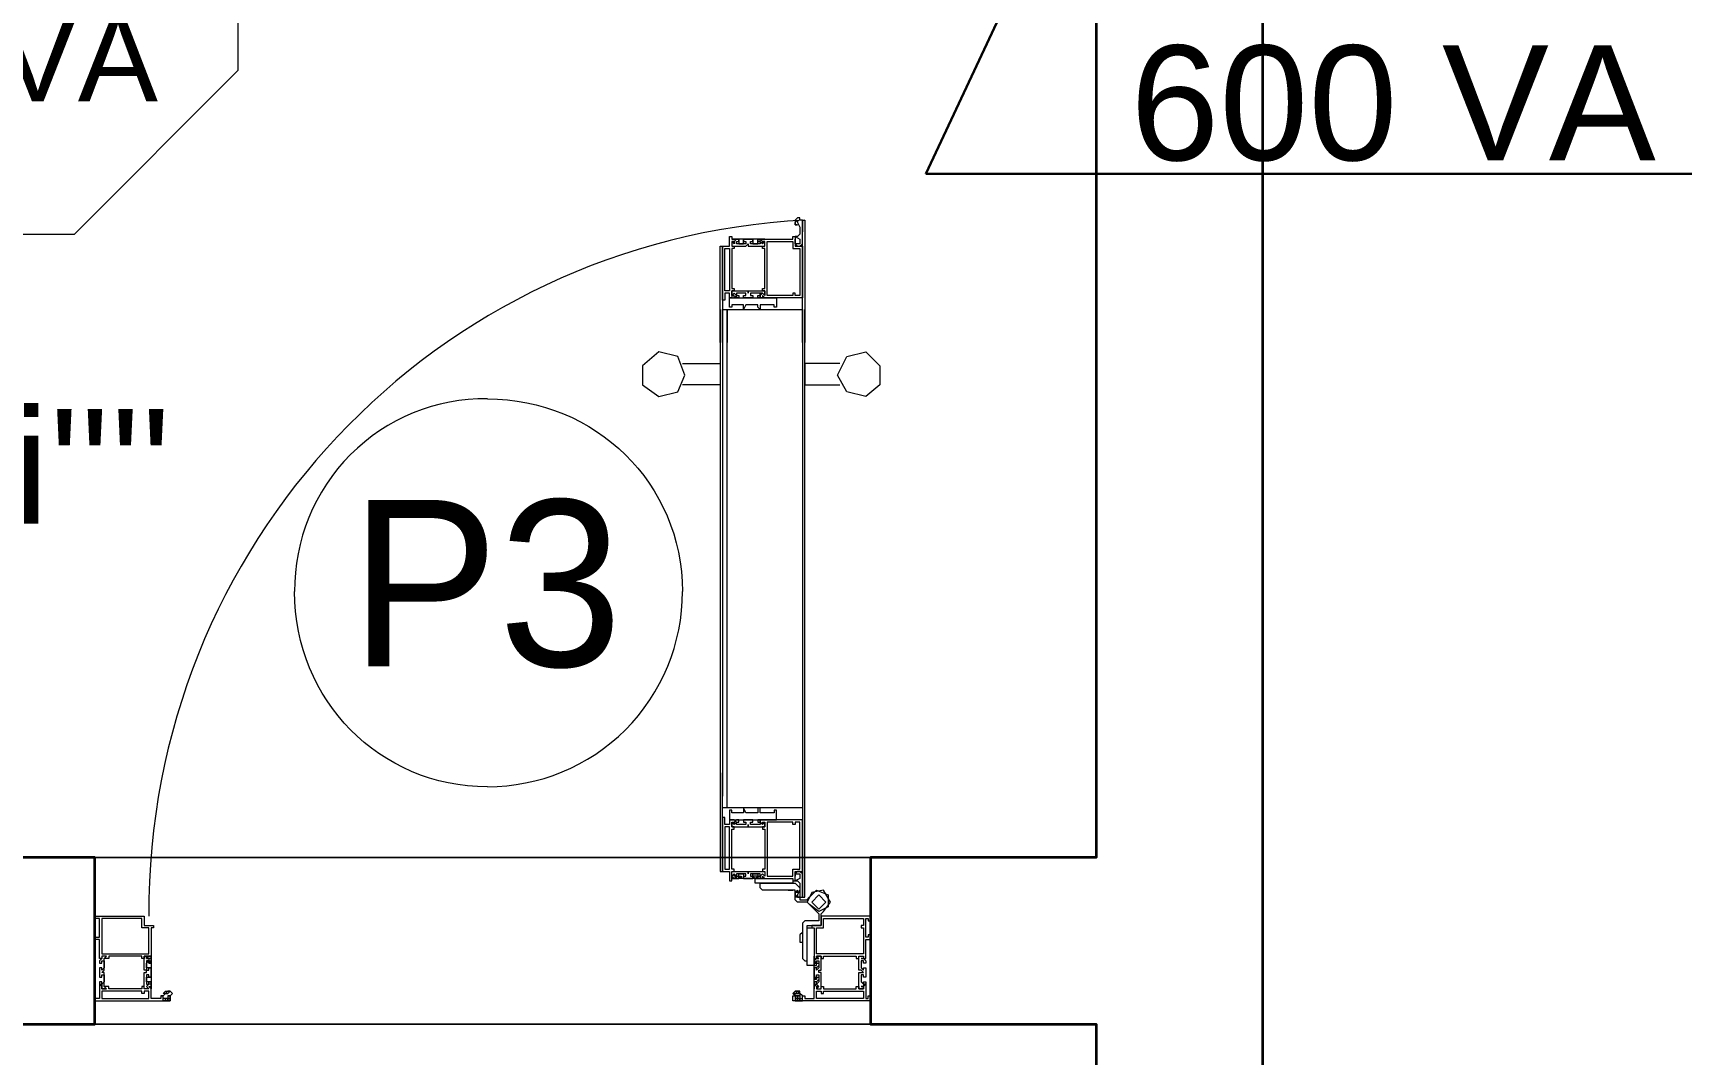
# Model space of a CAD drawing. Header units: millimetres. Extents: x -3501 to 2443, y -1417 to 2787.
# Drawn here: x -237.9 to -88.5, y 1003.6 to 1095.6 of the extents above; entities that cross this region are included whole.
import ezdxf

# ---------------------------------------------------------------- set-up
doc = ezdxf.new("R2010")
doc.units = ezdxf.units.MM
doc.layers.add('PDF_Geometry', color=7, linetype='Continuous')
doc.layers.add('PDF_Text', color=7, linetype='Continuous')
doc.layers.add('Pontos Elétricos', color=1, linetype='Continuous', lineweight=20)
doc.layers.add('TXT e CIRCUITOS', color=7, linetype='Continuous', lineweight=30)
doc.styles.add('estilo2', font='arial.ttf', dxfattribs={"height": 60})
doc.styles.add('PDF Bahnschrift', font='bahnschrift.ttf')
doc.styles.add('txt 2mm', font='arial.ttf', dxfattribs={"height": 100})

# ---------------------------------------------------------------- blocks, each defined once
blk = doc.blocks.new('cx luz oct')
at = {"ltscale": 3}
blk.add_line((43508.7, 29483.7), (43508.7, 29288.7), dxfattribs=at)
blk.add_lwpolyline([(43589.5, 29093.7), (43703.7, 29207.9), (43703.7, 29369.5), (43589.5, 29483.7), (43428, 29483.7), (43313.7, 29369.5), (43313.7, 29207.9), (43428, 29093.7)], close=True, dxfattribs=at)
blk.add_lwpolyline([(43313.7, 29288.7), (43703.7, 29288.7)], dxfattribs=at)

msp = doc.modelspace()

# ---------------------------------------------------------------- linework, layer by layer
at = {"layer": 'PDF_Geometry', "lineweight": 35}
msp.add_lwpolyline([(-497.07, 1183.93), (-362.04, 1183.93), (-362.04, 1006.37), (-347.02, 1006.37), (-232.31, 1006.37), (-232.31, 1021.39), (-347.02, 1021.39), (-347.02, 1183.93), (-142.15, 1183.93), (-142.15, 1021.39), (-162.47, 1021.39), (-162.47, 1006.37), (-142.15, 1006.37), (-142.15, 996.42), (-127.12, 996.42), (-127.12, 1183.93), (-116.75, 1183.93), (-116.75, 1198.96), (-512.1, 1198.96)], dxfattribs=at)
at = {"layer": 'PDF_Geometry', "lineweight": 18}
for points in [[(-142.15, 1006.37), (-362.04, 1006.37), (-362.04, 1183.93)], [(-127.12, 1183.93), (-127.12, 1000.86), (-126.7, 1000.86), (-126.06, 1000.23), (-126.06, 993.67), (-127.12, 993.67)], [(-176.01, 1067.74), (-176.01, 1076.42), (-175.8, 1076.42), (-175.8, 1067.74), (-175.8, 1070.71), (-175.38, 1070.71), (-175.38, 1067.74), (-175.38, 1070.71), (-168.6, 1070.71), (-168.6, 1067.74), (-168.6, 1078.75), (-168.39, 1078.75), (-168.39, 1067.74)], [(-169.24, 1078.54), (-169.24, 1078.54)], [(-169.24, 1078.54), (-169.24, 1078.54)], [(-169.03, 1078.75), (-169.03, 1078.75)], [(-169.03, 1078.54), (-169.03, 1078.54)], [(-168.6, 1078.75), (-168.6, 1078.75)], [(-168.6, 1077.69), (-168.6, 1078.75), (-168.6, 1077.69)], [(-168.6, 1078.75), (-168.6, 1078.75)], [(-174.95, 1077.05), (-174.95, 1077.05)], [(-174.32, 1077.05), (-174.32, 1077.05)], [(-173.89, 1077.05), (-173.89, 1077.05)], [(-173.05, 1077.05), (-173.05, 1077.05)], [(-172.62, 1077.05), (-172.62, 1077.05)], [(-171.99, 1077.05), (-171.99, 1077.05)], [(-169.24, 1077.27), (-169.24, 1077.27)], [(-169.24, 1077.05), (-169.24, 1077.05)], [(-169.03, 1078.32), (-169.03, 1078.32)], [(-169.03, 1078.32), (-169.03, 1078.32)], [(-168.82, 1078.11), (-168.82, 1078.11)], [(-168.82, 1077.05), (-168.82, 1077.05)], [(-168.6, 1077.48), (-168.6, 1077.48)], [(-168.6, 1077.48), (-168.6, 1077.48)], [(-174.32, 1076.84), (-174.32, 1076.84)], [(-174.32, 1076.84), (-174.32, 1076.84)], [(-174.32, 1076.63), (-174.32, 1076.63)], [(-173.89, 1076.84), (-173.89, 1076.84)], [(-173.89, 1076.84), (-173.89, 1076.84)], [(-173.05, 1076.84), (-173.05, 1076.84)], [(-173.05, 1076.84), (-173.05, 1076.84)], [(-172.84, 1076.63), (-172.84, 1076.63)], [(-172.62, 1076.84), (-172.62, 1076.84)], [(-172.62, 1076.84), (-172.62, 1076.84)], [(-169.45, 1076.21), (-169.45, 1076.21)], [(-168.82, 1076.63), (-168.82, 1076.63)], [(-168.82, 1076.21), (-168.82, 1076.21)], [(-169.24, 1071.98), (-169.24, 1071.98)], [(-168.82, 1071.98), (-168.82, 1071.98)], [(-176.01, 1070.71), (-176.01, 1025.84)], [(-175.8, 1070.71), (-175.8, 1026.9)], [(-175.38, 1025.84), (-175.38, 1070.71)], [(-173.89, 1070.71), (-173.89, 1070.71)], [(-172.41, 1070.71), (-172.41, 1070.71)], [(-168.6, 1070.71), (-168.6, 1026.9)], [(-168.39, 1025.84), (-168.39, 1070.71)], [(-179.4, 1065.84), (-176.01, 1065.84), (-176.01, 1063.93), (-179.4, 1063.93)], [(-165.22, 1065.84), (-168.39, 1065.84), (-168.39, 1063.93), (-165.22, 1063.93)], [(-309.56, 1021.39), (-309.56, 1021.82), (-309.56, 1021.39), (-142.15, 1021.39), (-142.15, 1058.01)], [(-176.01, 1029.01), (-176.01, 1020.12), (-175.8, 1020.12), (-175.8, 1029.01)], [(-168.6, 1029.01), (-168.6, 1017.8), (-168.39, 1017.8), (-168.39, 1029.01)], [(-168.6, 1025.84), (-175.8, 1025.84)], [(-173.89, 1025.84), (-173.89, 1025.84)], [(-172.41, 1025.84), (-172.41, 1025.84)], [(-169.24, 1024.57), (-169.24, 1024.57)], [(-168.82, 1024.57), (-168.82, 1024.57)], [(-162.47, 1021.39), (-232.31, 1021.39)], [(-169.45, 1020.34), (-169.45, 1020.34)], [(-168.82, 1020.34), (-168.82, 1020.34)], [(-174.95, 1019.49), (-174.95, 1019.49)], [(-174.32, 1019.91), (-174.32, 1019.91)], [(-174.32, 1019.7), (-174.32, 1019.7)], [(-174.32, 1019.7), (-174.32, 1019.7)], [(-174.32, 1019.7), (-174.32, 1019.7)], [(-174.32, 1019.7), (-174.32, 1019.7)], [(-174.32, 1019.49), (-174.32, 1019.49)], [(-174.11, 1019.7), (-174.11, 1019.7)], [(-174.11, 1019.7), (-174.11, 1019.7)], [(-174.11, 1019.7), (-174.11, 1019.7)], [(-174.11, 1019.49), (-174.11, 1019.49)], [(-173.89, 1019.7), (-173.89, 1019.7)], [(-173.89, 1019.7), (-173.89, 1019.7)], [(-173.89, 1019.49), (-173.89, 1019.49)], [(-173.05, 1019.7), (-173.05, 1019.7)], [(-173.05, 1019.7), (-173.05, 1019.7)], [(-173.05, 1019.7), (-173.05, 1019.7)], [(-173.05, 1019.49), (-173.05, 1019.49)], [(-172.84, 1019.91), (-172.84, 1019.91)], [(-172.84, 1019.7), (-172.84, 1019.7)], [(-172.84, 1019.7), (-172.84, 1019.7)], [(-172.84, 1019.7), (-172.84, 1019.7)], [(-172.84, 1019.7), (-172.84, 1019.7)], [(-172.84, 1019.49), (-172.84, 1019.49)], [(-172.62, 1019.7), (-172.62, 1019.7)], [(-172.62, 1019.7), (-172.62, 1019.7)], [(-172.62, 1019.7), (-172.62, 1019.7)], [(-172.62, 1019.49), (-172.62, 1019.49)], [(-169.87, 1018.43), (-169.45, 1018.43), (-172.2, 1018.43), (-172.41, 1018.64), (-172.41, 1018.85), (-172.41, 1019.07), (-169.24, 1019.07), (-169.03, 1018.85), (-168.82, 1018.64), (-168.82, 1017.8), (-168.6, 1017.8), (-168.6, 1019.07), (-168.6, 1019.91), (-168.82, 1020.12), (-169.03, 1020.12), (-169.24, 1019.91), (-169.24, 1019.7), (-169.24, 1019.91), (-169.03, 1019.91), (-168.82, 1019.91), (-168.82, 1019.49), (-169.24, 1019.28), (-169.03, 1019.28), (-168.82, 1019.07), (-168.82, 1018.43), (-169.03, 1018.01), (-169.03, 1017.8), (-169.24, 1017.8), (-169.24, 1018.01), (-169.24, 1018.22), (-169.24, 1018.01), (-169.03, 1017.8), (-169.03, 1018.01), (-168.82, 1018.43), (-168.82, 1017.8), (-169.03, 1017.8), (-168.82, 1017.8), (-168.82, 1017.58), (-168.18, 1017.58), (-167.97, 1017.8), (-167.33, 1018.43), (-166.28, 1018.01), (-166.28, 1016.95), (-167.12, 1016.53), (-167.97, 1017.16)], [(-171.99, 1019.49), (-171.99, 1019.49)], [(-170.93, 1019.49), (-170.93, 1019.49)], [(-170.93, 1019.07), (-170.93, 1019.07)], [(-169.87, 1019.49), (-169.87, 1019.49)], [(-169.87, 1019.07), (-169.87, 1019.07)], [(-169.24, 1019.7), (-169.24, 1019.7)], [(-169.24, 1019.7), (-169.24, 1019.7)], [(-169.24, 1019.7), (-169.24, 1019.7)], [(-169.24, 1019.28), (-169.24, 1019.28)], [(-168.82, 1019.91), (-168.82, 1019.91)], [(-168.82, 1019.49), (-168.82, 1019.49)], [(-168.6, 1019.07), (-168.6, 1019.07)], [(-168.6, 1019.07), (-168.6, 1019.07)], [(-168.6, 1018.85), (-168.6, 1018.01), (-168.6, 1018.85)], [(-166.28, 1016.95), (-167.12, 1016.53), (-167.97, 1017.16), (-168.18, 1017.37), (-169.03, 1017.37), (-169.24, 1017.58), (-169.24, 1018.43), (-169.45, 1018.43)], [(-169.24, 1018.01), (-169.24, 1018.01)], [(-169.24, 1018.01), (-169.24, 1018.01)], [(-169.24, 1017.58), (-169.24, 1017.58)], [(-169.03, 1018.22), (-169.03, 1018.22)], [(-169.03, 1018.22), (-169.03, 1018.22)], [(-169.03, 1018.01), (-169.03, 1018.01)], [(-169.03, 1018.01), (-169.03, 1018.01)], [(-169.03, 1017.8), (-169.03, 1017.8)], [(-169.03, 1017.8), (-169.03, 1017.8)], [(-169.03, 1017.8), (-169.03, 1017.8)], [(-168.82, 1018.43), (-168.82, 1018.43)], [(-168.82, 1018.43), (-168.82, 1018.43)], [(-168.82, 1017.8), (-168.82, 1017.8)], [(-168.82, 1017.8), (-168.82, 1017.8)], [(-168.82, 1017.8), (-168.82, 1017.8)], [(-168.6, 1017.8), (-168.6, 1017.8)], [(-168.6, 1017.8), (-168.6, 1017.8)], [(-168.6, 1014.62), (-168.82, 1014.41), (-168.82, 1013.77), (-168.6, 1013.77), (-168.6, 1013.56)], [(-168.18, 1014.41), (-168.18, 1014.41)], [(-168.18, 1013.99), (-168.18, 1013.99)], [(-168.18, 1013.77), (-168.18, 1013.77)], [(-227.65, 1011.87), (-227.65, 1011.87)], [(-227.44, 1012.08), (-227.44, 1012.08)], [(-227.44, 1011.87), (-227.44, 1011.87)], [(-227.44, 1011.45), (-227.44, 1011.45)], [(-227.44, 1011.45), (-227.44, 1011.45)], [(-227.23, 1012.5), (-227.23, 1012.5)], [(-227.23, 1011.87), (-227.23, 1011.87)], [(-227.23, 1011.45), (-227.23, 1011.45)], [(-167.55, 1012.5), (-167.55, 1012.5)], [(-167.55, 1011.87), (-167.55, 1011.87)], [(-167.55, 1011.45), (-167.55, 1011.45)], [(-167.33, 1012.08), (-167.33, 1011.87), (-167.33, 1012.08)], [(-167.33, 1012.08), (-167.33, 1012.08)], [(-167.33, 1011.87), (-167.33, 1011.87)], [(-167.33, 1011.87), (-167.33, 1011.87)], [(-167.33, 1011.87), (-167.33, 1011.87)], [(-167.33, 1011.66), (-167.33, 1011.66)], [(-167.33, 1011.66), (-167.33, 1011.66)], [(-167.33, 1011.66), (-167.33, 1011.66)], [(-167.33, 1011.45), (-167.33, 1011.45)], [(-167.33, 1011.45), (-167.33, 1011.45)], [(-227.65, 1010.6), (-227.65, 1010.6)], [(-227.44, 1010.6), (-227.44, 1010.6)], [(-227.44, 1010.6), (-227.44, 1010.6)], [(-227.44, 1010.18), (-227.44, 1010.18)], [(-227.44, 1010.18), (-227.44, 1010.18)], [(-227.23, 1010.6), (-227.23, 1010.6)], [(-227.23, 1010.18), (-227.23, 1010.18)], [(-167.55, 1010.6), (-167.55, 1010.6)], [(-167.55, 1010.39), (-167.55, 1010.39)], [(-167.55, 1010.18), (-167.55, 1010.18)], [(-167.33, 1010.6), (-167.33, 1010.6)], [(-167.33, 1010.6), (-167.33, 1010.6)], [(-167.33, 1010.6), (-167.33, 1010.6)], [(-167.33, 1010.6), (-167.33, 1010.6)], [(-167.33, 1010.39), (-167.33, 1010.39)], [(-167.33, 1010.39), (-167.33, 1010.39)], [(-167.33, 1010.39), (-167.33, 1010.39)], [(-167.33, 1010.39), (-167.33, 1010.39)], [(-167.33, 1010.18), (-167.33, 1010.18)], [(-167.33, 1010.18), (-167.33, 1010.18)], [(-227.23, 1009.54), (-227.23, 1009.54)], [(-226.38, 1008.91), (-226.38, 1008.91)], [(-226.38, 1008.91), (-226.17, 1008.91), (-226.38, 1008.91)], [(-226.17, 1008.91), (-226.17, 1008.91)], [(-226.17, 1008.91), (-226.17, 1008.91)], [(-226.17, 1008.69), (-226.17, 1008.69)], [(-226.17, 1008.69), (-226.17, 1008.69)], [(-225.96, 1009.12), (-225.96, 1009.12)], [(-225.96, 1009.12), (-225.96, 1009.12)], [(-225.75, 1009.12), (-225.75, 1009.12)], [(-225.75, 1008.91), (-225.75, 1008.91)], [(-225.75, 1008.69), (-225.75, 1008.69)], [(-225.53, 1009.33), (-225.53, 1009.33)], [(-225.53, 1009.33), (-225.53, 1009.33)], [(-225.53, 1008.91), (-225.53, 1008.91)], [(-225.32, 1009.12), (-225.32, 1009.12)], [(-169.45, 1009.12), (-169.45, 1009.12)], [(-169.45, 1009.12), (-169.45, 1009.12)], [(-169.24, 1009.33), (-169.24, 1009.33)], [(-169.24, 1009.33), (-169.24, 1009.33)], [(-169.24, 1009.12), (-169.24, 1009.12)], [(-169.24, 1009.12), (-169.24, 1009.12)], [(-169.24, 1009.12), (-169.24, 1009.12)], [(-169.24, 1008.91), (-169.24, 1008.91)], [(-169.24, 1008.91), (-169.24, 1008.91)], [(-169.24, 1008.69), (-169.03, 1008.69), (-169.24, 1008.69)], [(-169.24, 1008.69), (-169.24, 1008.69)], [(-169.03, 1009.12), (-169.03, 1009.12)], [(-169.03, 1009.12), (-169.03, 1009.12)], [(-169.03, 1008.91), (-169.03, 1008.91)], [(-169.03, 1008.91), (-169.03, 1008.91)], [(-169.03, 1008.69), (-169.03, 1008.69)], [(-169.03, 1008.69), (-169.03, 1008.69)], [(-169.03, 1008.69), (-169.03, 1008.69)], [(-169.03, 1008.69), (-169.03, 1008.69)], [(-168.82, 1009.12), (-168.82, 1009.12)], [(-168.82, 1009.12), (-168.82, 1009.12)], [(-168.82, 1009.12), (-168.82, 1009.12)], [(-168.82, 1008.91), (-168.82, 1008.91)], [(-168.82, 1008.69), (-168.82, 1008.69)], [(-168.82, 1008.69), (-168.82, 1008.69)], [(-168.6, 1008.91), (-168.6, 1008.91)], [(-168.6, 1008.91), (-168.6, 1008.91)], [(-168.6, 1008.69), (-168.6, 1008.69)], [(-168.6, 1008.69), (-168.6, 1008.69)], [(-167.55, 1009.54), (-167.55, 1009.54)], [(-232.31, 1006.37), (-162.47, 1006.37)]]:
    msp.add_lwpolyline(points, dxfattribs=at)
for points in [[(-169.03, 1078.75), (-169.03, 1078.54), (-168.82, 1078.11), (-168.82, 1077.48), (-169.03, 1077.27), (-169.24, 1077.27), (-168.82, 1077.05), (-168.82, 1076.63), (-169.03, 1076.63), (-169.24, 1076.63), (-169.24, 1076.84), (-169.24, 1077.05), (-169.24, 1076.84), (-169.24, 1076.63), (-169.03, 1076.42), (-168.82, 1076.42), (-168.6, 1076.63), (-168.6, 1077.48), (-168.6, 1078.75), (-168.82, 1078.75), (-168.82, 1078.96), (-169.03, 1078.96), (-169.24, 1078.75), (-169.24, 1078.54)], [(-169.24, 1078.32), (-169.24, 1078.54)], [(-174.95, 1071.76), (-175.16, 1071.76), (-175.16, 1071.98), (-175.16, 1072.19), (-175.59, 1072.19), (-175.59, 1071.76), (-175.59, 1071.55), (-175.8, 1071.55), (-175.8, 1071.76), (-175.8, 1076.21), (-175.8, 1076.42), (-175.16, 1076.42), (-175.16, 1077.27), (-174.95, 1077.27), (-174.95, 1077.05), (-174.74, 1077.05), (-174.53, 1077.05), (-174.74, 1076.84), (-174.74, 1076.63), (-174.74, 1076.84), (-174.95, 1076.84), (-174.95, 1076.42), (-174.74, 1076.42), (-174.74, 1076.21), (-174.95, 1076.21), (-174.95, 1072.82), (-174.95, 1072.61), (-174.74, 1072.61), (-174.74, 1072.4), (-174.95, 1072.4), (-174.95, 1071.98), (-174.74, 1072.19), (-174.53, 1071.98), (-174.74, 1071.76), (-174.74, 1071.98), (-174.95, 1071.98)], [(-173.05, 1076.84), (-173.05, 1077.05), (-173.89, 1077.05), (-173.89, 1076.84), (-173.68, 1076.84), (-173.68, 1076.63), (-173.89, 1076.63), (-174.53, 1076.63), (-174.53, 1076.84), (-174.32, 1076.84), (-174.32, 1077.05), (-174.53, 1077.05), (-174.74, 1076.84), (-174.74, 1076.63), (-174.95, 1076.84), (-174.95, 1076.42), (-174.74, 1076.42), (-173.68, 1076.42), (-173.47, 1076.63), (-173.47, 1076.42), (-172.2, 1076.42), (-171.99, 1076.42), (-171.99, 1076.84), (-172.2, 1076.63), (-172.41, 1076.84), (-172.41, 1077.05), (-172.62, 1077.05), (-172.62, 1076.84), (-172.41, 1076.84), (-172.41, 1076.63), (-173.05, 1076.63), (-173.26, 1076.63), (-173.26, 1076.84)], [(-172.84, 1076.63), (-172.62, 1076.63), (-172.62, 1076.84), (-172.62, 1077.05), (-171.99, 1077.05), (-174.95, 1077.05), (-174.32, 1077.05), (-174.32, 1076.84), (-174.32, 1076.63), (-174.11, 1076.63), (-173.89, 1076.63), (-173.89, 1076.84), (-173.89, 1077.05), (-173.05, 1077.05), (-173.05, 1076.84), (-173.05, 1076.63)], [(-170.72, 1071.76), (-171.99, 1071.76), (-172.2, 1071.98), (-172.2, 1071.76), (-172.41, 1071.76), (-172.41, 1071.98), (-172.2, 1072.19), (-171.99, 1071.98), (-171.99, 1072.4), (-172.2, 1072.4), (-172.2, 1072.61), (-171.99, 1072.61), (-171.99, 1072.82), (-171.99, 1076.21), (-172.2, 1076.21), (-172.2, 1076.42), (-171.99, 1076.42), (-171.99, 1076.84), (-172.2, 1076.84), (-172.2, 1076.63), (-172.2, 1076.84), (-172.41, 1077.05), (-172.2, 1077.05), (-171.99, 1077.05), (-170.72, 1077.05), (-169.45, 1077.05), (-169.45, 1077.27), (-169.24, 1077.27), (-169.24, 1076.42), (-168.6, 1076.42), (-168.6, 1076.21), (-168.6, 1071.98), (-168.6, 1071.76)], [(-169.03, 1078.32), (-169.24, 1078.32)], [(-175.16, 1072.4), (-175.59, 1072.4), (-175.59, 1076.21), (-175.16, 1076.21)], [(-169.24, 1071.98), (-169.24, 1072.19), (-169.45, 1072.19), (-169.45, 1071.98), (-171.78, 1071.98), (-171.78, 1076.84), (-171.14, 1076.84), (-170.3, 1076.84), (-169.45, 1076.84), (-169.45, 1076.21), (-168.82, 1076.21), (-168.82, 1071.98)], [(-173.89, 1070.92), (-173.89, 1071.13), (-174.11, 1071.13), (-174.95, 1071.13), (-174.95, 1070.92), (-175.16, 1070.92), (-175.16, 1071.13), (-175.16, 1071.76), (-174.74, 1071.76), (-171.57, 1071.76), (-171.35, 1071.76), (-171.14, 1071.76), (-170.93, 1071.76), (-170.93, 1071.13), (-170.93, 1070.92), (-171.14, 1070.92), (-171.14, 1071.13), (-171.99, 1071.13), (-172.2, 1071.13), (-172.41, 1071.13), (-172.41, 1070.92), (-172.41, 1070.71), (-172.62, 1070.92), (-172.62, 1071.13), (-172.84, 1071.13), (-173.26, 1071.13), (-173.47, 1071.13), (-173.68, 1071.13), (-173.89, 1070.71)], [(-173.05, 1071.98), (-173.05, 1071.76), (-173.89, 1071.76), (-173.89, 1071.98), (-173.68, 1071.98), (-173.68, 1072.19), (-173.89, 1072.19), (-174.53, 1072.19), (-174.53, 1071.98), (-174.32, 1071.98), (-174.32, 1071.76), (-174.53, 1071.76), (-174.53, 1071.98), (-174.74, 1072.19), (-174.95, 1071.98), (-174.95, 1072.19), (-174.95, 1072.4), (-174.74, 1072.4), (-173.68, 1072.4), (-173.47, 1072.4), (-173.47, 1072.19), (-173.47, 1072.4), (-172.2, 1072.4), (-171.99, 1072.4), (-171.99, 1072.19), (-171.99, 1071.98), (-172.2, 1072.19), (-172.41, 1072.19), (-172.41, 1071.98), (-172.41, 1071.76), (-172.62, 1071.76), (-172.62, 1071.98), (-172.41, 1071.98), (-172.41, 1072.19), (-173.05, 1072.19), (-173.26, 1072.19), (-173.26, 1071.98)], [(-179.19, 1064.78), (-179.82, 1066.47), (-181.51, 1066.9), (-182.99, 1065.63), (-182.99, 1063.93), (-181.51, 1062.87), (-179.82, 1063.3)], [(-165.43, 1064.78), (-164.58, 1066.47), (-162.89, 1066.9), (-161.62, 1065.63), (-161.62, 1063.93), (-162.89, 1062.87), (-164.58, 1063.3)], [(-174.95, 1024.78), (-175.16, 1024.78), (-175.16, 1024.57), (-175.16, 1024.36), (-175.59, 1024.36), (-175.59, 1024.78), (-175.59, 1024.99), (-175.8, 1024.99), (-175.8, 1024.78), (-175.8, 1020.34), (-175.8, 1020.12), (-175.16, 1020.12), (-175.16, 1019.28), (-174.95, 1019.28), (-174.95, 1019.49), (-174.95, 1019.7), (-174.74, 1019.49), (-174.53, 1019.7), (-174.74, 1019.91), (-174.95, 1019.7), (-174.95, 1020.12), (-174.74, 1020.12), (-174.74, 1020.34), (-174.95, 1020.34), (-174.95, 1023.72), (-174.95, 1023.93), (-174.74, 1023.93), (-174.74, 1024.14), (-174.95, 1024.14), (-174.95, 1024.57), (-174.74, 1024.57), (-174.74, 1024.36), (-174.53, 1024.57), (-174.74, 1024.78)], [(-174.95, 1025.63), (-175.16, 1025.63), (-175.16, 1025.41), (-175.16, 1024.78), (-174.74, 1024.78), (-171.57, 1024.78), (-171.35, 1024.78), (-171.14, 1024.78), (-170.93, 1024.78), (-170.93, 1025.41), (-170.93, 1025.63), (-171.14, 1025.63), (-171.14, 1025.41), (-171.99, 1025.41), (-172.2, 1025.41), (-172.41, 1025.41), (-172.41, 1025.84), (-172.62, 1025.84), (-172.62, 1025.41), (-172.84, 1025.41), (-173.26, 1025.41), (-173.47, 1025.41), (-173.68, 1025.41), (-173.89, 1025.84), (-173.89, 1025.63), (-173.89, 1025.41), (-174.11, 1025.41), (-174.95, 1025.41)], [(-173.05, 1024.57), (-173.05, 1024.78), (-173.89, 1024.78), (-173.89, 1024.57), (-173.68, 1024.57), (-173.68, 1024.36), (-173.89, 1024.36), (-174.53, 1024.36), (-174.53, 1024.57), (-174.32, 1024.57), (-174.32, 1024.78), (-174.53, 1024.78), (-174.74, 1024.57), (-174.74, 1024.36), (-174.95, 1024.57), (-174.95, 1024.14), (-174.74, 1024.14), (-173.68, 1024.14), (-173.47, 1024.14), (-173.47, 1024.36), (-173.47, 1024.14), (-172.2, 1024.14), (-171.99, 1024.14), (-171.99, 1024.57), (-172.2, 1024.36), (-172.41, 1024.57), (-172.41, 1024.78), (-172.62, 1024.78), (-172.62, 1024.57), (-172.41, 1024.57), (-172.41, 1024.36), (-173.05, 1024.36), (-173.26, 1024.36), (-173.26, 1024.57)], [(-170.72, 1024.78), (-171.99, 1024.78), (-172.2, 1024.78), (-172.41, 1024.78), (-172.41, 1024.57), (-172.2, 1024.36), (-172.2, 1024.57), (-171.99, 1024.57), (-171.99, 1024.14), (-172.2, 1024.14), (-172.2, 1023.93), (-171.99, 1023.93), (-171.99, 1023.72), (-171.99, 1020.34), (-172.2, 1020.34), (-172.2, 1020.12), (-171.99, 1020.12), (-171.99, 1019.7), (-172.2, 1019.91), (-172.41, 1019.7), (-172.41, 1019.49), (-172.2, 1019.49), (-172.2, 1019.7), (-171.99, 1019.49), (-170.72, 1019.49), (-169.45, 1019.49), (-169.45, 1019.28), (-169.24, 1019.28), (-169.24, 1020.12), (-168.6, 1020.12), (-168.6, 1020.34), (-168.6, 1024.57), (-168.6, 1024.78)], [(-175.16, 1024.14), (-175.59, 1024.14), (-175.59, 1020.34), (-175.16, 1020.34)], [(-169.24, 1024.57), (-169.24, 1024.36), (-169.45, 1024.36), (-169.45, 1024.57), (-171.78, 1024.57), (-171.78, 1019.7), (-171.14, 1019.7), (-170.3, 1019.7), (-169.45, 1019.7), (-169.45, 1020.34), (-168.82, 1020.34), (-168.82, 1024.57)], [(-173.05, 1019.7), (-173.05, 1019.49), (-173.89, 1019.49), (-173.89, 1019.7), (-173.68, 1019.7), (-173.68, 1019.91), (-173.89, 1019.91), (-174.53, 1019.91), (-174.53, 1019.7), (-174.32, 1019.7), (-174.32, 1019.49), (-174.53, 1019.49), (-174.53, 1019.7), (-174.74, 1019.7), (-174.74, 1019.91), (-174.95, 1019.7), (-174.95, 1020.12), (-174.74, 1020.12), (-173.68, 1020.12), (-173.47, 1020.12), (-173.47, 1019.91), (-173.47, 1020.12), (-172.2, 1020.12), (-171.99, 1020.12), (-171.99, 1019.7), (-172.2, 1019.91), (-172.41, 1019.7), (-172.41, 1019.49), (-172.62, 1019.49), (-172.62, 1019.7), (-172.41, 1019.7), (-172.41, 1019.91), (-173.05, 1019.91), (-173.26, 1019.91), (-173.26, 1019.7)], [(-174.32, 1019.49), (-174.32, 1019.7), (-174.11, 1019.7), (-174.11, 1019.49), (-174.32, 1019.7), (-174.32, 1019.91), (-174.11, 1019.91), (-173.89, 1019.91), (-173.89, 1019.7), (-173.89, 1019.49), (-173.05, 1019.49), (-173.05, 1019.7), (-173.05, 1019.91), (-172.84, 1019.91), (-172.62, 1019.91), (-172.62, 1019.7), (-172.62, 1019.49), (-171.99, 1019.49), (-174.95, 1019.49)], [(-173.05, 1019.7), (-172.84, 1019.49), (-172.62, 1019.7), (-172.84, 1019.7)], [(-169.45, 1019.07), (-172.84, 1019.07), (-172.84, 1019.49), (-169.45, 1019.49)], [(-169.03, 1018.22), (-169.24, 1018.22), (-169.03, 1018.43)], [(-167.33, 1015.68), (-168.39, 1015.68), (-168.6, 1015.47), (-168.6, 1015.26), (-168.6, 1015.04), (-168.6, 1012.29), (-168.39, 1012.08), (-168.18, 1012.08), (-168.18, 1014.62), (-168.18, 1015.26), (-167.97, 1015.26), (-167.12, 1015.26), (-166.91, 1015.26), (-166.91, 1015.47), (-166.91, 1016.31), (-166.7, 1016.53), (-166.06, 1017.37), (-166.7, 1018.43), (-167.76, 1018.22), (-168.18, 1017.37), (-167.33, 1016.53), (-167.12, 1016.31), (-167.12, 1015.68)], [(-167.76, 1017.37), (-167.12, 1018.01), (-166.49, 1017.37), (-167.12, 1016.74)], [(-167.76, 1017.37), (-167.12, 1018.01), (-166.49, 1017.37), (-167.12, 1016.74)], [(-227.23, 1012.5), (-227.44, 1012.5), (-227.23, 1012.5), (-227.23, 1012.29), (-227.44, 1012.29), (-227.65, 1012.29), (-227.65, 1012.5), (-227.44, 1012.5), (-227.86, 1012.5), (-227.86, 1012.29), (-228.07, 1012.29), (-228.07, 1012.5), (-231.04, 1012.5), (-231.04, 1012.29), (-231.25, 1012.29), (-231.46, 1012.29), (-231.25, 1012.5), (-231.67, 1012.5), (-231.67, 1012.29), (-231.88, 1012.29), (-231.88, 1012.5), (-231.88, 1013.99), (-232.31, 1013.99), (-232.31, 1014.41), (-232.31, 1014.2), (-231.88, 1014.2), (-231.88, 1015.04), (-231.88, 1015.89), (-232.31, 1015.89), (-232.31, 1015.68), (-232.31, 1015.89), (-232.31, 1016.1), (-228.07, 1016.1), (-227.86, 1016.1), (-227.86, 1015.26), (-227.02, 1015.26), (-227.02, 1015.04), (-227.23, 1015.04), (-227.23, 1013.77)], [(-232.31, 1016.1), (-232.31, 1008.48)], [(-228.07, 1015.89), (-231.67, 1015.89), (-231.67, 1015.26), (-231.67, 1015.04), (-231.67, 1012.72), (-227.44, 1012.72), (-227.44, 1013.56), (-227.44, 1014.2), (-227.44, 1015.04), (-228.07, 1015.04), (-228.07, 1015.26)], [(-167.55, 1012.5), (-167.55, 1012.29), (-167.33, 1012.29), (-167.12, 1012.29), (-167.33, 1012.29), (-167.33, 1012.5), (-166.91, 1012.5), (-166.91, 1012.29), (-166.7, 1012.29), (-166.7, 1012.5), (-163.95, 1012.5), (-163.74, 1012.5), (-163.74, 1012.29), (-163.52, 1012.29), (-163.52, 1012.5), (-163.1, 1012.5), (-163.1, 1012.29), (-163.31, 1012.29), (-163.1, 1012.29), (-162.89, 1012.29), (-162.89, 1012.5), (-162.89, 1013.99), (-162.47, 1013.99), (-162.47, 1014.41), (-162.68, 1014.41), (-162.68, 1014.2), (-162.89, 1014.2), (-162.89, 1015.04), (-162.89, 1015.89), (-162.68, 1015.89), (-162.68, 1015.68), (-162.47, 1015.68), (-162.47, 1015.89), (-162.47, 1016.1), (-166.91, 1016.1), (-166.91, 1015.26), (-167.76, 1015.26), (-167.76, 1015.04), (-167.55, 1015.04), (-167.55, 1013.77)], [(-166.7, 1015.89), (-163.1, 1015.89), (-163.1, 1015.26), (-163.31, 1015.26), (-163.31, 1015.04), (-163.1, 1015.04), (-163.1, 1012.72), (-167.33, 1012.72), (-167.33, 1013.56), (-167.33, 1014.2), (-167.33, 1015.04), (-166.7, 1015.04), (-166.7, 1015.26)], [(-162.47, 1016.1), (-162.47, 1008.48)], [(-168.18, 1011.66), (-168.18, 1015.04), (-167.55, 1015.04), (-167.55, 1011.66)], [(-231.88, 1011.45), (-231.88, 1010.6), (-231.67, 1010.6), (-231.67, 1010.81), (-231.46, 1010.81), (-231.46, 1010.18), (-231.67, 1009.96), (-231.67, 1010.18), (-231.88, 1010.18), (-231.88, 1009.96), (-231.67, 1009.96), (-231.67, 1009.75), (-231.67, 1009.54), (-231.25, 1009.54), (-231.46, 1009.75), (-231.46, 1011.02), (-231.67, 1011.02), (-231.46, 1011.23), (-231.46, 1012.29), (-231.25, 1012.5), (-231.67, 1012.5), (-231.67, 1012.29), (-231.88, 1012.08), (-231.88, 1011.87), (-231.67, 1011.87), (-231.67, 1012.08), (-231.46, 1012.08), (-231.46, 1011.45), (-231.67, 1011.23), (-231.67, 1011.45)], [(-227.44, 1011.45), (-227.23, 1011.45), (-227.23, 1010.6), (-227.44, 1010.6), (-227.44, 1010.81), (-227.65, 1010.81), (-227.65, 1010.18), (-227.65, 1009.96), (-227.44, 1009.96), (-227.44, 1010.18), (-227.23, 1010.18), (-227.23, 1009.96), (-227.44, 1009.96), (-227.65, 1009.75), (-227.44, 1009.54), (-227.86, 1009.54), (-227.86, 1009.75), (-227.86, 1011.02), (-227.65, 1011.02), (-227.65, 1011.23), (-227.86, 1011.23), (-227.86, 1012.29), (-227.86, 1012.5), (-227.44, 1012.5), (-227.65, 1012.29), (-227.44, 1012.29), (-227.44, 1012.08), (-227.23, 1012.08), (-227.44, 1011.87), (-227.44, 1012.08), (-227.65, 1012.08), (-227.65, 1011.45), (-227.65, 1011.23), (-227.44, 1011.23)], [(-227.65, 1011.66), (-227.65, 1011.87), (-227.44, 1012.08), (-227.44, 1011.87), (-227.23, 1011.87), (-227.23, 1012.5), (-227.23, 1009.54), (-227.23, 1010.18), (-227.44, 1010.18), (-227.65, 1010.18), (-227.65, 1010.39), (-227.65, 1010.6), (-227.44, 1010.6), (-227.23, 1010.6), (-227.23, 1011.45), (-227.44, 1011.45), (-227.65, 1011.45)], [(-167.33, 1011.45), (-167.55, 1011.45), (-167.55, 1010.6), (-167.33, 1010.6), (-167.33, 1010.81), (-167.12, 1010.81), (-167.12, 1010.18), (-167.33, 1009.96), (-167.33, 1010.18), (-167.55, 1010.18), (-167.55, 1009.96), (-167.33, 1009.96), (-167.12, 1009.75), (-167.33, 1009.54), (-166.91, 1009.54), (-166.91, 1009.75), (-166.91, 1011.02), (-167.12, 1011.02), (-167.12, 1011.23), (-166.91, 1011.23), (-166.91, 1012.29), (-166.91, 1012.5), (-167.33, 1012.5), (-167.12, 1012.29), (-167.33, 1012.29), (-167.55, 1012.08), (-167.33, 1011.87), (-167.33, 1012.08), (-167.12, 1012.08), (-167.12, 1011.45), (-167.33, 1011.23)], [(-167.33, 1011.87), (-167.12, 1011.87), (-167.12, 1011.66), (-167.33, 1011.45), (-167.55, 1011.45), (-167.55, 1010.6), (-167.33, 1010.6), (-167.12, 1010.6), (-167.12, 1010.39), (-167.33, 1010.18), (-167.55, 1010.18), (-167.55, 1009.54), (-167.55, 1012.5), (-167.55, 1011.87), (-167.55, 1011.66), (-167.33, 1011.66), (-167.33, 1011.87), (-167.55, 1011.87)], [(-163.1, 1011.45), (-162.89, 1011.45), (-162.89, 1010.6), (-163.1, 1010.6), (-163.1, 1010.81), (-163.31, 1010.81), (-163.31, 1010.18), (-163.1, 1009.96), (-163.1, 1010.18), (-162.89, 1010.18), (-162.89, 1009.96), (-163.1, 1009.96), (-163.1, 1009.75), (-163.1, 1009.54), (-163.52, 1009.54), (-163.52, 1009.75), (-163.52, 1011.02), (-163.31, 1011.02), (-163.1, 1011.02), (-163.31, 1011.23), (-163.52, 1011.23), (-163.52, 1012.29), (-163.52, 1012.5), (-163.1, 1012.5), (-163.1, 1012.29), (-162.89, 1012.08), (-162.89, 1011.87), (-163.1, 1011.87), (-163.1, 1012.08), (-163.31, 1012.08), (-163.31, 1011.45), (-163.1, 1011.23)], [(-226.17, 1008.48), (-226.17, 1008.91), (-226.38, 1008.91), (-226.38, 1008.69), (-227.23, 1008.69), (-227.23, 1009.54), (-227.44, 1009.75), (-227.23, 1009.75), (-227.23, 1009.96), (-227.44, 1009.96), (-227.65, 1009.75), (-227.44, 1009.54), (-227.86, 1009.54), (-227.86, 1009.75), (-228.07, 1009.75), (-228.07, 1009.54), (-231.04, 1009.54), (-231.04, 1009.75), (-231.25, 1009.75), (-231.46, 1009.75), (-231.25, 1009.54), (-231.67, 1009.54), (-231.67, 1009.75), (-231.88, 1009.96), (-231.88, 1009.75), (-231.88, 1009.54), (-231.88, 1008.69), (-232.31, 1008.69), (-232.31, 1008.91), (-232.31, 1008.48), (-225.53, 1008.48), (-225.53, 1008.91), (-225.75, 1008.91), (-225.53, 1008.91), (-225.53, 1008.48), (-225.75, 1008.48), (-225.75, 1008.69), (-225.75, 1008.48), (-225.96, 1008.48), (-225.96, 1008.69), (-225.96, 1008.48)], [(-168.6, 1008.48), (-168.6, 1008.91), (-168.39, 1008.91), (-168.39, 1008.69), (-167.55, 1008.69), (-167.55, 1009.54), (-167.55, 1009.75), (-167.55, 1009.96), (-167.33, 1009.75), (-167.12, 1009.75), (-167.33, 1009.75), (-167.33, 1009.54), (-166.91, 1009.54), (-166.91, 1009.75), (-166.7, 1009.75), (-166.7, 1009.54), (-163.95, 1009.54), (-163.74, 1009.54), (-163.74, 1009.75), (-163.52, 1009.75), (-163.52, 1009.54), (-163.1, 1009.54), (-163.1, 1009.75), (-163.31, 1009.75), (-163.1, 1009.75), (-162.89, 1009.96), (-162.89, 1009.75), (-162.89, 1009.54), (-162.89, 1008.69), (-162.68, 1008.69), (-162.68, 1008.91), (-162.47, 1008.91), (-162.47, 1008.48), (-169.24, 1008.48), (-169.45, 1008.48), (-169.45, 1008.91), (-169.24, 1008.91), (-169.03, 1008.91), (-169.24, 1008.91), (-169.24, 1008.48), (-169.03, 1008.48), (-169.03, 1008.69), (-169.03, 1008.48), (-168.82, 1008.48), (-168.82, 1008.69), (-168.82, 1008.48)], [(-167.55, 1010.39), (-167.33, 1010.6), (-167.33, 1010.39)], [(-228.07, 1009.12), (-228.07, 1009.33), (-231.67, 1009.33), (-231.67, 1008.69), (-227.44, 1008.69), (-227.44, 1009.33), (-227.86, 1009.33), (-227.86, 1009.12)], [(-225.75, 1009.12), (-225.53, 1009.33), (-225.75, 1009.33), (-225.53, 1009.33), (-225.32, 1009.12), (-225.53, 1008.91), (-225.75, 1008.91), (-225.75, 1008.69), (-225.96, 1008.69), (-226.17, 1008.69), (-226.17, 1008.91), (-225.96, 1009.12)], [(-226.17, 1009.12), (-225.96, 1009.33), (-225.75, 1009.33), (-225.96, 1009.12)], [(-225.53, 1008.69), (-225.75, 1008.69)], [(-168.82, 1008.69), (-168.6, 1008.69), (-168.6, 1008.91), (-168.82, 1009.12), (-169.03, 1009.12), (-168.82, 1009.12), (-168.82, 1008.91), (-169.24, 1008.91), (-169.24, 1009.12), (-169.03, 1009.12), (-169.24, 1009.33), (-169.03, 1009.33), (-169.24, 1009.33), (-169.45, 1009.12), (-169.24, 1009.12), (-169.45, 1009.12), (-169.24, 1008.91), (-169.03, 1008.91), (-168.82, 1008.91), (-168.82, 1008.69), (-169.03, 1008.69), (-169.03, 1008.91), (-169.03, 1008.69)], [(-168.82, 1009.33), (-169.03, 1009.33), (-168.82, 1009.12)], [(-166.7, 1009.12), (-166.7, 1009.33), (-163.1, 1009.33), (-163.1, 1008.69), (-167.33, 1008.69), (-167.33, 1009.33), (-166.91, 1009.33), (-166.91, 1009.12)]]:
    msp.add_lwpolyline(points, close=True, dxfattribs=at)
msp.add_arc((-165.11, 1016.5), 62.34, 93.022, 180.365, dxfattribs=at)
at = {"layer": 'PDF_Geometry', "lineweight": 9}
for centre, radius, start, end in [((-197.15, 1045.5), 17.17, 89.3639, 180.6361), ((-196.92, 1045.27), 17.52, 269.8583, 0.1417)]:
    msp.add_arc(centre, radius, start, end, dxfattribs=at)
for points in [[(-196.96, 1062.66), (-187.23, 1062.66), (-179.4, 1055.04), (-179.4, 1045.31)], [(-196.96, 1027.74), (-206.7, 1027.74), (-214.32, 1035.57), (-214.32, 1045.31)]]:
    msp.add_open_spline(points, degree=3, dxfattribs=at)
at = {"layer": 'TXT e CIRCUITOS'}
for p, q in [((-139.47, 1121.39), (-157.47, 1082.92)), ((-157.47, 1082.92), (-88.5, 1082.92))]:
    msp.add_line(p, q, dxfattribs=at)

# ---------------------------------------------------------------- block references
at = {"layer": 'Pontos Elétricos', "xscale": 0.1291005291005304, "yscale": 0.1291005291005304, "zscale": 0.1291005291005304}
msp.add_blockref('cx luz oct', (-5861.58, -2678.52), dxfattribs=at)

# ---------------------------------------------------------------- texts
at = {"layer": 'PDF_Text', "insert": (-209.32, 1045.96), "char_height": 14.986, "attachment_point": 4, "style": 'PDF Bahnschrift'}
msp.add_mtext('P3', dxfattribs=at)
at = {"layer": 'TXT e CIRCUITOS', "ltscale": 3, "attachment_point": 1}
for s, width, gutter_width, insert, char_height, style in [('100 VA', 42.6066, 38.73, (-262.12, 1097.19), 7.746, 'estilo2'), ('600 VA', 52.8792, 51.64, (-139.07, 1094.47), 10.328, 'txt 2mm'), ("i''',i''''", 19.6112, 51.64, (-255.12, 1061.74), 10.328, 'txt 2mm')]:
    msp.add_mtext_dynamic_manual_height_columns(s, width=width, gutter_width=gutter_width, heights=[0], dxfattribs=dict(at, insert=insert, char_height=char_height, style=style))

doc.saveas('drawing.dxf')
